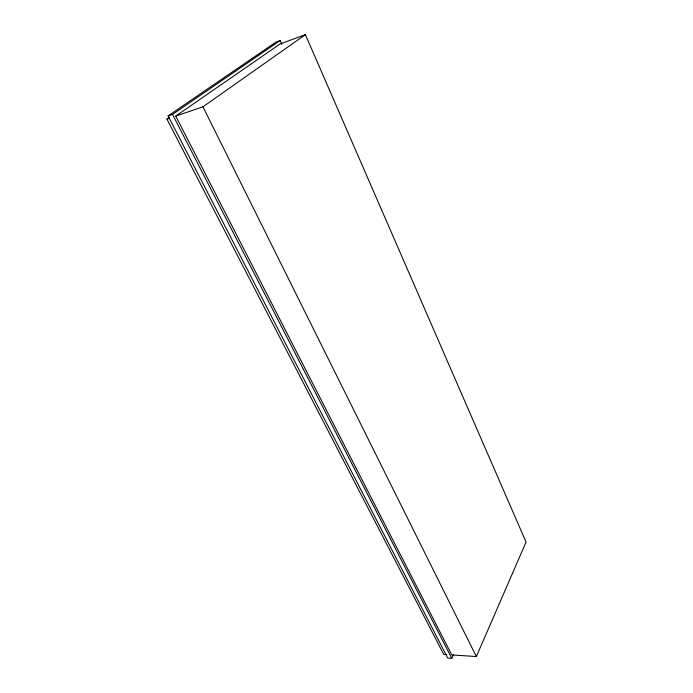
<?xml version="1.0" encoding="UTF-8"?>
<svg xmlns="http://www.w3.org/2000/svg" width="693" height="693" viewBox="0 0 693 693"><rect width="100%" height="100%" fill="white"/><g stroke="black" fill="none" stroke-linecap="round" stroke-linejoin="round"><path stroke-width="1.04" d="M476.36 656.548L526.065 542.099L305.396 34.65L280.05 43.98L175.753 116.095L451.767 654.937L476.36 656.548L202.962 106.791L305.396 34.65M281.947 44.473L280.18 40.523L276.048 42.048L168.104 115.922L447.739 658.081L451.767 658.35L453.56 654.417M168.104 115.922L172.54 114.397L280.18 40.523M446.742 654.608L443.737 654.409L166.935 119.109L169.594 117.273M166.935 119.109L169.568 118.208M175.753 116.095L202.962 106.791M172.54 114.397L451.767 658.35"/></g></svg>
